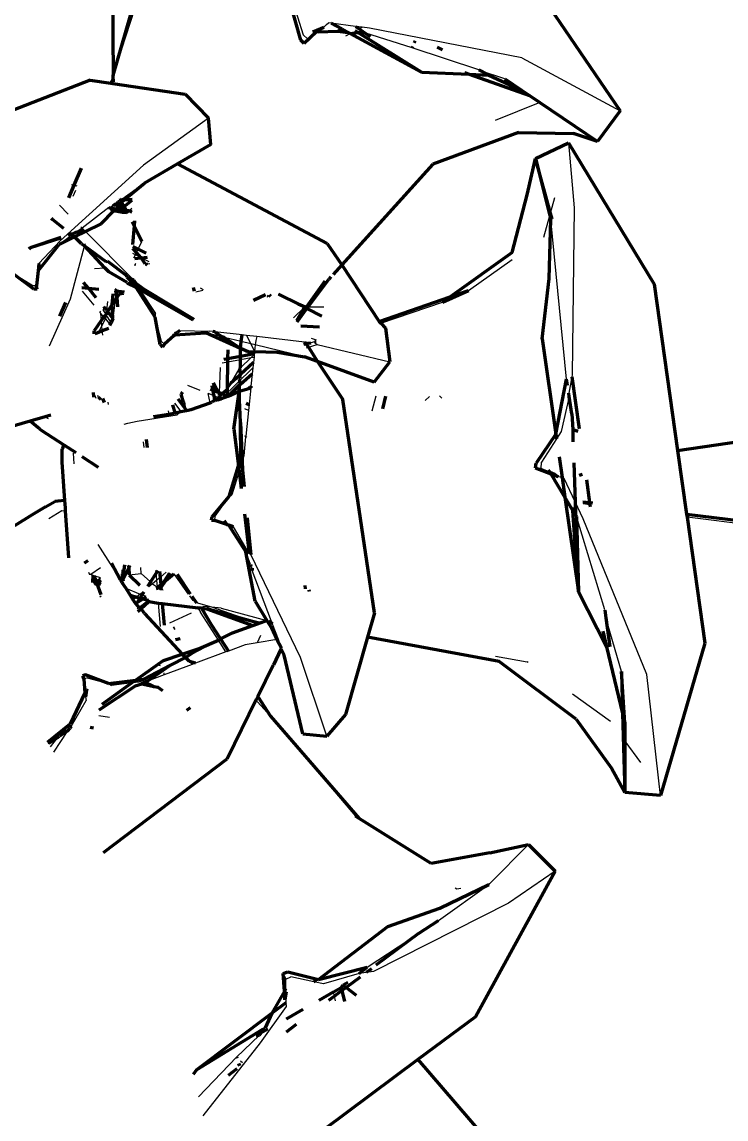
# Model space of a CAD drawing. Header units: millimetres. Extents: x 4307 to 31003, y 2809 to 20009.
# Drawn here: x 11304.86 to 11330.97, y 8921.29 to 8961.95 of the extents above; entities that cross this region are included whole.
import ezdxf

# ---------------------------------------------------------------- set-up
doc = ezdxf.new("R2010")
doc.units = ezdxf.units.MM
doc.layers.add('ProfileEdges', color=7, linetype='Continuous')

msp = doc.modelspace()

# ---------------------------------------------------------------- linework, layer by layer
for p, q in [((11314.87, 8962.816), (11315.29, 8961.473)), ((11308.246, 8959.965), (11309.039, 8962.393)), ((11316.155, 8961.858), (11316.056, 8961.752)), ((11316.155, 8961.858), (11316.223, 8961.915)), ((11316.324, 8961.902), (11316.223, 8961.915)), ((11317.235, 8961.783), (11316.324, 8961.902)), ((11317.471, 8961.752), (11317.235, 8961.783)), ((11315.29, 8961.473), (11315.451, 8961.326)), ((11315.779, 8961.577), (11315.451, 8961.326)), ((11316.869, 8961.432), (11317.031, 8961.518)), ((11317.362, 8961.694), (11317.471, 8961.752)), ((11317.744, 8961.716), (11317.471, 8961.752)), ((11319.328, 8960.983), (11317.582, 8961.541)), ((11323.394, 8960.621), (11317.744, 8961.716)), ((11315.451, 8961.326), (11315.33, 8961.144)), ((11321.805, 8960.177), (11319.328, 8960.983)), ((11323.394, 8960.621), (11327.046, 8958.656)), ((11322.772, 8959.838), (11321.906, 8960.122)), ((11308.23, 8959.664), (11308.247, 8959.723)), ((11324.07, 8958.961), (11322.41, 8958.298)), ((11311.78, 8958.38), (11309.371, 8956.639)), ((11325.132, 8957.47), (11325.341, 8955.065)), ((11309.371, 8956.639), (11306.274, 8953.834)), ((11306.796, 8955.893), (11306.704, 8955.914)), ((11306.763, 8955.489), (11306.859, 8955.708)), ((11306.909, 8955.868), (11306.796, 8955.893)), ((11309.401, 8955.97), (11308.566, 8955.37)), ((11308.482, 8955.342), (11308.403, 8955.289)), ((11308.502, 8955.325), (11308.486, 8955.196)), ((11308.566, 8955.37), (11308.506, 8955.359)), ((11324.458, 8954.865), (11324.615, 8955.437)), ((11306.253, 8955.153), (11306.582, 8954.821)), ((11308.085, 8955.071), (11307.09, 8954.31)), ((11308.219, 8955.121), (11308.136, 8955.062)), ((11308.208, 8954.963), (11308.214, 8955.049)), ((11308.214, 8955.049), (11308.219, 8955.121)), ((11308.219, 8955.121), (11308.221, 8955.164)), ((11308.268, 8955.196), (11308.221, 8955.164)), ((11308.276, 8955.038), (11308.265, 8954.954)), ((11308.299, 8955.218), (11308.268, 8955.196)), ((11308.268, 8955.196), (11308.276, 8955.038)), ((11308.401, 8955.252), (11308.299, 8955.218)), ((11308.457, 8954.958), (11308.453, 8954.925)), ((11308.475, 8955.103), (11308.463, 8955.005)), ((11308.779, 8954.873), (11308.721, 8954.882)), ((11308.822, 8954.947), (11308.779, 8954.873)), ((11308.941, 8955.051), (11308.822, 8954.947)), ((11324.433, 8954.772), (11324.458, 8954.865)), ((11325.341, 8955.065), (11325.269, 8948.865)), ((11324.215, 8953.978), (11324.433, 8954.772)), ((11325.048, 8948.707), (11324.468, 8954.63)), ((11306.724, 8954.048), (11306.237, 8953.698)), ((11306.779, 8954.108), (11306.724, 8954.048)), ((11307.09, 8954.31), (11306.874, 8954.155)), ((11307.042, 8954.359), (11307.09, 8954.31)), ((11307.09, 8954.31), (11307.152, 8954.248)), ((11307.152, 8954.248), (11307.22, 8954.18)), ((11307.22, 8954.18), (11309.003, 8952.386)), ((11305.491, 8952.994), (11306.274, 8953.834)), ((11307.201, 8953.727), (11307.18, 8953.648)), ((11309.171, 8953.528), (11309.312, 8953.809)), ((11307.173, 8953.623), (11306.649, 8951.676)), ((11309.067, 8953.322), (11308.977, 8953.369)), ((11309.009, 8953.206), (11309.067, 8953.322)), ((11309.067, 8953.322), (11309.107, 8953.401)), ((11309.265, 8953.221), (11309.067, 8953.322)), ((11309.107, 8953.401), (11309.171, 8953.528)), ((11307.555, 8952.805), (11307.931, 8952.841)), ((11309.022, 8952.945), (11309.08, 8952.95)), ((11309.091, 8952.975), (11309.06, 8952.997)), ((11309.582, 8953.057), (11309.289, 8953.208)), ((11309.468, 8952.987), (11309.602, 8953)), ((11321.424, 8951.994), (11323.04, 8953.143)), ((11305.265, 8952.163), (11304.528, 8952.628)), ((11305.407, 8952.172), (11305.265, 8952.163)), ((11309.081, 8952.265), (11309.238, 8952.023)), ((11309.238, 8952.023), (11309.813, 8951.139)), ((11311.6, 8952.017), (11311.484, 8952.077)), ((11306.649, 8951.676), (11305.869, 8949.932)), ((11307.095, 8951.968), (11307.528, 8951.446)), ((11308.324, 8951.646), (11308.233, 8950.959)), ((11308.36, 8951.874), (11308.324, 8951.646)), ((11311.567, 8951.992), (11311.31, 8951.936)), ((11313.979, 8951.828), (11313.955, 8951.74)), ((11307.748, 8951.181), (11307.782, 8951.228)), ((11307.888, 8951.239), (11307.901, 8951.392)), ((11307.888, 8951.239), (11307.98, 8951.098)), ((11308.04, 8951.585), (11308, 8951.262)), ((11314.935, 8950.988), (11315.345, 8951.375)), ((11315.417, 8951.394), (11315.478, 8951.394)), ((11315.478, 8951.394), (11316.062, 8951.395)), ((11318.164, 8950.789), (11320.46, 8951.559)), ((11307.748, 8951.181), (11307.79, 8951.13)), ((11307.79, 8951.13), (11307.89, 8951.01)), ((11307.81, 8950.892), (11307.79, 8951.13)), ((11307.827, 8950.686), (11307.81, 8950.892)), ((11307.827, 8950.686), (11307.962, 8950.951)), ((11307.89, 8951.01), (11307.962, 8950.951)), ((11307.98, 8951.098), (11307.962, 8950.951)), ((11307.962, 8950.951), (11308.131, 8950.72)), ((11308.168, 8950.808), (11307.98, 8951.098)), ((11309.803, 8951.008), (11309.813, 8951.139)), ((11310.043, 8950.11), (11309.803, 8951.008)), ((11307.667, 8950.372), (11307.704, 8950.443)), ((11307.704, 8950.443), (11307.827, 8950.686)), ((11307.843, 8950.497), (11307.827, 8950.686)), ((11307.856, 8950.337), (11307.843, 8950.497)), ((11310.722, 8950.516), (11311.801, 8950.492)), ((11312.285, 8950.278), (11311.683, 8950.423)), ((11311.938, 8950.477), (11311.801, 8950.492)), ((11313.024, 8950.352), (11312.012, 8950.468)), ((11310.15, 8950.005), (11310.043, 8950.11)), ((11312.994, 8950.107), (11312.359, 8950.26)), ((11313.344, 8950.023), (11312.994, 8950.107)), ((11313.192, 8950.333), (11313.024, 8950.352)), ((11313.192, 8950.333), (11313.344, 8950.023)), ((11313.571, 8950.29), (11313.192, 8950.333)), ((11313.344, 8950.023), (11313.488, 8949.73)), ((11313.514, 8949.982), (11313.344, 8950.023)), ((11313.514, 8949.982), (11313.488, 8949.73)), ((11313.53, 8950.137), (11313.514, 8949.982)), ((11315.342, 8949.542), (11313.514, 8949.982)), ((11313.571, 8950.29), (11313.53, 8950.137)), ((11315.342, 8950.087), (11313.571, 8950.29)), ((11315.568, 8950.061), (11315.342, 8950.087)), ((11315.487, 8949.891), (11315.813, 8950)), ((11315.711, 8950.089), (11315.568, 8950.061)), ((11315.778, 8950.151), (11315.596, 8950.222)), ((11315.753, 8950.04), (11315.711, 8950.089)), ((11315.753, 8950.04), (11315.813, 8950)), ((11315.813, 8950), (11318.499, 8949.356)), ((11313.366, 8949.51), (11313.476, 8949.614)), ((11313.476, 8949.614), (11313.467, 8949.528)), ((11313.481, 8949.664), (11313.476, 8949.614)), ((11313.488, 8949.73), (11313.481, 8949.664)), ((11315.408, 8949.876), (11315.487, 8949.891)), ((11312.288, 8949.317), (11312.498, 8949.355)), ((11312.498, 8949.355), (11312.964, 8949.438)), ((11312.964, 8949.438), (11313.366, 8949.51)), ((11312.965, 8949.132), (11313.366, 8949.51)), ((11313.366, 8949.51), (11313.467, 8949.528)), ((11313.446, 8949.328), (11313.425, 8949.13)), ((11313.467, 8949.528), (11313.446, 8949.328)), ((11312.209, 8949.142), (11312.176, 8948.217)), ((11313.425, 8949.13), (11312.245, 8947.984)), ((11312.888, 8949.06), (11312.601, 8948.545)), ((11312.888, 8949.06), (11312.939, 8949.108)), ((11313.402, 8948.903), (11313.355, 8948.455)), ((11313.425, 8949.13), (11313.402, 8948.903)), ((11325.249, 8948.793), (11325.134, 8948.185)), ((11325.269, 8948.865), (11325.249, 8948.793)), ((11311.474, 8948.284), (11311.016, 8948.471)), ((11312.967, 8948.28), (11312.966, 8948.527)), ((11313.349, 8948.394), (11313.284, 8947.775)), ((11313.352, 8948.426), (11313.349, 8948.394)), ((11313.355, 8948.455), (11313.352, 8948.426)), ((11307.514, 8948.22), (11307.6, 8948.003)), ((11307.719, 8947.964), (11307.681, 8948.11)), ((11311.84, 8947.835), (11311.773, 8948.173)), ((11311.985, 8948.088), (11311.773, 8948.173)), ((11312.117, 8948.035), (11311.985, 8948.088)), ((11312.117, 8948.035), (11312.012, 8947.947)), ((11312.189, 8948.095), (11312.117, 8948.035)), ((11312.168, 8948.015), (11312.117, 8948.035)), ((11312.245, 8947.984), (11312.168, 8948.015)), ((11312.97, 8947.098), (11312.967, 8948.28)), ((11317.983, 8948.078), (11317.831, 8947.527)), ((11319.813, 8947.924), (11319.973, 8948.063)), ((11325.153, 8948.068), (11324.853, 8946.775)), ((11308.069, 8947.766), (11308.062, 8947.857)), ((11310.286, 8947.534), (11310.303, 8947.409)), ((11310.514, 8947.826), (11310.756, 8947.506)), ((11310.914, 8947.624), (11310.894, 8947.536)), ((11310.936, 8947.545), (11310.914, 8947.624)), ((11313.261, 8947.554), (11313.133, 8947.606)), ((11313.261, 8947.554), (11313.162, 8946.599)), ((11313.284, 8947.775), (11313.261, 8947.554)), ((11305.728, 8947.317), (11305.831, 8947.249)), ((11308.795, 8947.085), (11309.131, 8947.157)), ((11309.131, 8947.157), (11310.624, 8947.387)), ((11310.624, 8947.387), (11310.756, 8947.506)), ((11308.655, 8947.048), (11308.795, 8947.085)), ((11324.853, 8946.775), (11324.68, 8946.503)), ((11309.356, 8946.386), (11309.379, 8946.177)), ((11313.146, 8946.574), (11313.086, 8945.867)), ((11324.68, 8946.503), (11324.127, 8945.633)), ((11306.757, 8945.973), (11306.784, 8945.577)), ((11313.031, 8945.686), (11312.915, 8945.306)), ((11313.086, 8945.867), (11313.031, 8945.686)), ((11324.111, 8945.403), (11324.127, 8945.633)), ((11312.915, 8945.306), (11312.647, 8944.424)), ((11324.111, 8945.403), (11323.905, 8945.408)), ((11324.435, 8945.263), (11324.111, 8945.403)), ((11325.52, 8945.166), (11325.622, 8945.206)), ((11324.887, 8945.067), (11324.742, 8945.089)), ((11324.965, 8945.033), (11324.887, 8945.067)), ((11325.374, 8944.159), (11324.965, 8945.033)), ((11312.032, 8943.631), (11312.54, 8944.357)), ((11312.54, 8944.357), (11312.647, 8944.424)), ((11325.666, 8943.532), (11325.374, 8944.159)), ((11325.921, 8944.052), (11325.669, 8944.084)), ((11325.971, 8944.046), (11325.921, 8944.052)), ((11305.861, 8943.547), (11306.339, 8943.844)), ((11306.339, 8943.844), (11306.483, 8943.828)), ((11312.017, 8943.474), (11312.032, 8943.631)), ((11326.472, 8940.158), (11325.424, 8943.616)), ((11328.032, 8937.762), (11325.666, 8943.532)), ((11332.109, 8943.276), (11329.522, 8943.601)), ((11313.293, 8942.249), (11312.708, 8943.243)), ((11307.671, 8942.58), (11307.765, 8942.443)), ((11307.765, 8942.443), (11308.505, 8941.284)), ((11313.343, 8941.842), (11313.17, 8942.312)), ((11313.345, 8942.216), (11313.293, 8942.249)), ((11315.188, 8938.393), (11313.345, 8942.216)), ((11307.332, 8941.559), (11307.372, 8941.47)), ((11307.419, 8941.474), (11307.372, 8941.47)), ((11307.778, 8941.717), (11307.419, 8941.474)), ((11307.502, 8941.436), (11307.419, 8941.474)), ((11307.544, 8941.423), (11307.502, 8941.436)), ((11308.505, 8941.284), (11308.589, 8941.502)), ((11308.589, 8941.502), (11308.576, 8941.65)), ((11308.711, 8941.822), (11308.644, 8941.647)), ((11308.839, 8941.461), (11309.281, 8941.512)), ((11309.281, 8941.512), (11309.268, 8941.728)), ((11309.281, 8941.512), (11309.63, 8941.201)), ((11309.842, 8941.526), (11309.832, 8941.624)), ((11309.869, 8941.266), (11309.842, 8941.526)), ((11310.211, 8941.554), (11309.984, 8941.363)), ((11310.302, 8941.537), (11310.007, 8941.094)), ((11310.5, 8941.501), (11311.032, 8940.747)), ((11313.394, 8941.703), (11313.351, 8941.772)), ((11314.118, 8939.731), (11313.401, 8941.623)), ((11307.771, 8941.35), (11307.544, 8941.423)), ((11307.545, 8941.195), (11307.609, 8941.239)), ((11307.609, 8941.239), (11307.771, 8941.35)), ((11309.709, 8941.131), (11309.57, 8941.014)), ((11309.63, 8941.201), (11309.709, 8941.131)), ((11309.869, 8941.266), (11309.709, 8941.131)), ((11309.709, 8941.131), (11309.895, 8941.001)), ((11309.984, 8941.363), (11309.869, 8941.266)), ((11309.895, 8941.001), (11309.869, 8941.266)), ((11307.795, 8940.663), (11307.749, 8940.629)), ((11308.712, 8940.959), (11309.251, 8940.745)), ((11308.989, 8940.525), (11309.112, 8940.628)), ((11309.251, 8940.745), (11309.112, 8940.628)), ((11309.363, 8940.84), (11309.251, 8940.745)), ((11309.315, 8940.72), (11309.251, 8940.745)), ((11309.463, 8940.661), (11309.315, 8940.72)), ((11309.98, 8940.918), (11309.899, 8940.961)), ((11310.023, 8940.908), (11309.98, 8940.918)), ((11310.1, 8940.89), (11310.023, 8940.908)), ((11311.075, 8940.683), (11311.196, 8940.506)), ((11309.207, 8940.254), (11309.13, 8940.196)), ((11309.522, 8940.488), (11309.207, 8940.254)), ((11309.283, 8940.209), (11309.522, 8940.488)), ((11309.549, 8940.508), (11309.522, 8940.488)), ((11309.998, 8939.541), (11309.929, 8940.408)), ((11311.301, 8940.469), (11311.196, 8940.506)), ((11311.898, 8940.26), (11311.33, 8940.426)), ((11311.381, 8940.235), (11311.487, 8940.079)), ((11311.898, 8940.26), (11311.556, 8940.29)), ((11312.251, 8940.229), (11311.898, 8940.26)), ((11313.405, 8939.732), (11311.898, 8940.26)), ((11312.251, 8940.229), (11313.948, 8939.766)), ((11311.131, 8940.039), (11310.335, 8939.662)), ((11312.148, 8939.041), (11311.487, 8940.079)), ((11327.091, 8937.875), (11326.514, 8939.863)), ((11313.628, 8939.653), (11313.405, 8939.732)), ((11314.03, 8939.751), (11314.118, 8939.731)), ((11314.157, 8939.625), (11314.118, 8939.731)), ((11314.377, 8939.068), (11314.157, 8939.625)), ((11310.924, 8938.398), (11312.148, 8939.041)), ((11312.428, 8938.601), (11312.148, 8939.041)), ((11313.713, 8939.21), (11313.579, 8938.938)), ((11314.314, 8939.058), (11313.579, 8938.938)), ((11314.377, 8939.068), (11314.314, 8939.058)), ((11314.49, 8938.738), (11314.377, 8939.068)), ((11312.428, 8938.601), (11311.295, 8938.18)), ((11312.517, 8938.634), (11312.428, 8938.601)), ((11313.145, 8938.867), (11312.517, 8938.634)), ((11313.579, 8938.938), (11313.145, 8938.867)), ((11311.078, 8938.244), (11311.171, 8938.134)), ((11316.168, 8935.482), (11315.188, 8938.393)), ((11322.426, 8938.443), (11323.597, 8938.232)), ((11323.63, 8938.209), (11323.597, 8938.232)), ((11309.906, 8938.138), (11309.947, 8938.116)), ((11310.006, 8938.084), (11309.947, 8938.116)), ((11310.141, 8937.751), (11310.135, 8937.822)), ((11311.171, 8938.134), (11310.141, 8937.751)), ((11311.295, 8938.18), (11311.171, 8938.134)), ((11307.287, 8937.643), (11307.153, 8937.592)), ((11307.287, 8937.643), (11308.073, 8937.435)), ((11308.073, 8937.435), (11308.178, 8937.357)), ((11308.943, 8937.451), (11308.178, 8937.357)), ((11309.341, 8937.499), (11308.943, 8937.451)), ((11309.396, 8937.487), (11309.341, 8937.499)), ((11310.141, 8937.751), (11309.522, 8937.522)), ((11328.54, 8933.281), (11328.032, 8937.762)), ((11326.69, 8936.022), (11325.274, 8937.034)), ((11306.684, 8935.837), (11307.239, 8936.797)), ((11307.219, 8936.934), (11307.239, 8936.797)), ((11313.6, 8936.759), (11313.552, 8936.835)), ((11313.6, 8936.759), (11314.084, 8936.22)), ((11307.718, 8936.249), (11308.107, 8936.182)), ((11314.084, 8936.22), (11317.231, 8932.519)), ((11306.377, 8935.617), (11306.647, 8935.934)), ((11305.921, 8935.081), (11306.195, 8935.437)), ((11306.044, 8934.886), (11306.559, 8935.678)), ((11306.325, 8935.58), (11306.377, 8935.617)), ((11327.217, 8935.301), (11327.795, 8934.506)), ((11323.643, 8931.468), (11322.225, 8930.03)), ((11324.637, 8930.481), (11322.904, 8929.29)), ((11320.305, 8928.645), (11322.175, 8929.98)), ((11320.921, 8929.866), (11320.988, 8929.824)), ((11320.988, 8929.824), (11321.134, 8929.848)), ((11322.193, 8930.025), (11322.175, 8929.98)), ((11322.193, 8930.025), (11322.225, 8930.03)), ((11322.904, 8929.29), (11317.893, 8926.764)), ((11317.662, 8926.916), (11319.567, 8928.165)), ((11314.554, 8926.687), (11314.641, 8926.479)), ((11314.641, 8926.479), (11314.835, 8926.56)), ((11314.651, 8926.135), (11314.641, 8926.479)), ((11315.688, 8926.381), (11314.835, 8926.56)), ((11317.366, 8926.685), (11316.045, 8926.307)), ((11317.631, 8926.725), (11317.366, 8926.685)), ((11317.893, 8926.764), (11317.631, 8926.725)), ((11314.654, 8926.011), (11314.651, 8926.135)), ((11314.665, 8925.615), (11314.654, 8926.011)), ((11316.045, 8926.307), (11315.688, 8926.381)), ((11316.45, 8925.845), (11316.409, 8926.004)), ((11314.669, 8925.459), (11314.665, 8925.615)), ((11316.494, 8925.668), (11316.45, 8925.845)), ((11313.708, 8924.114), (11314.669, 8925.459)), ((11312.816, 8923.589), (11313.664, 8924.39)), ((11311.583, 8921.416), (11313.708, 8924.114)), ((11311.414, 8922.114), (11312.816, 8923.589)), ((11313.036, 8923.378), (11312.968, 8923.436))]:
    msp.add_line(p, q)
at = {"layer": 'ProfileEdges', "lineweight": 211}
for p, q in [((11308.214, 8964.76), (11308.246, 8959.965)), ((11323.81, 8963.408), (11327.046, 8958.656)), ((11308.246, 8959.965), (11309.046, 8962.741)), ((11315.2, 8961.276), (11314.837, 8962.577)), ((11316.324, 8961.902), (11316.718, 8961.688)), ((11317.235, 8961.783), (11317.362, 8961.694)), ((11315.779, 8961.577), (11315.33, 8961.144)), ((11315.65, 8961.578), (11315.949, 8961.706)), ((11315.65, 8961.578), (11315.779, 8961.577)), ((11315.845, 8961.576), (11315.779, 8961.577)), ((11315.949, 8961.706), (11315.845, 8961.576)), ((11315.845, 8961.576), (11316.573, 8961.609)), ((11315.949, 8961.706), (11316.056, 8961.752)), ((11316.573, 8961.609), (11316.718, 8961.688)), ((11316.573, 8961.609), (11316.952, 8961.561)), ((11316.718, 8961.688), (11316.952, 8961.561)), ((11316.952, 8961.561), (11317.031, 8961.518)), ((11317.031, 8961.518), (11317.317, 8961.556)), ((11317.031, 8961.518), (11319.673, 8960.084)), ((11317.317, 8961.556), (11317.213, 8961.621)), ((11319.673, 8960.084), (11317.317, 8961.556)), ((11317.317, 8961.556), (11317.546, 8961.553)), ((11317.362, 8961.694), (11317.546, 8961.553)), ((11317.582, 8961.541), (11317.546, 8961.553)), ((11317.582, 8961.541), (11317.776, 8961.405)), ((11315.33, 8961.144), (11315.2, 8961.276)), ((11319.328, 8960.983), (11319.35, 8961.037)), ((11319.41, 8961.179), (11319.437, 8961.245)), ((11320.254, 8961.017), (11320.454, 8960.909)), ((11321.805, 8960.177), (11321.906, 8960.122)), ((11307.387, 8959.788), (11300.551, 8957.136)), ((11307.387, 8959.788), (11308.162, 8959.674)), ((11308.162, 8959.674), (11308.246, 8959.827)), ((11308.246, 8959.827), (11308.246, 8959.965)), ((11308.246, 8959.827), (11308.247, 8959.723)), ((11319.673, 8960.084), (11321.442, 8960.007)), ((11321.268, 8960.069), (11321.442, 8960.007)), ((11321.442, 8960.007), (11322.176, 8959.976)), ((11321.442, 8960.007), (11323.683, 8959.222)), ((11321.906, 8960.122), (11322.176, 8959.976)), ((11322.176, 8959.976), (11323.386, 8959.423)), ((11322.772, 8959.838), (11323.386, 8959.423)), ((11308.162, 8959.674), (11308.23, 8959.664)), ((11308.23, 8959.664), (11310.92, 8959.269)), ((11323.386, 8959.423), (11323.683, 8959.222)), ((11310.92, 8959.269), (11311.78, 8958.38)), ((11323.683, 8959.222), (11324.07, 8958.961)), ((11324.07, 8958.961), (11326.201, 8957.52)), ((11327.046, 8958.656), (11326.201, 8957.52)), ((11311.861, 8957.4), (11311.78, 8958.38)), ((11323.268, 8957.847), (11320.101, 8956.677)), ((11323.268, 8957.847), (11325.315, 8957.812)), ((11326.201, 8957.52), (11325.315, 8957.812)), ((11311.861, 8957.4), (11310.631, 8956.685)), ((11323.901, 8956.887), (11325.132, 8957.47)), ((11325.132, 8957.47), (11328.303, 8952.225)), ((11323.594, 8955.541), (11323.901, 8956.887)), ((11323.901, 8956.887), (11324.433, 8954.772)), ((11324.458, 8954.865), (11323.901, 8956.887)), ((11306.796, 8955.893), (11307.069, 8956.528)), ((11310.631, 8956.685), (11309.401, 8955.97)), ((11316.179, 8953.734), (11310.631, 8956.685)), ((11320.101, 8956.677), (11316.723, 8952.948)), ((11306.597, 8955.428), (11306.796, 8955.893)), ((11308.653, 8955.356), (11309.401, 8955.97)), ((11308.403, 8955.289), (11308.401, 8955.252)), ((11308.482, 8955.342), (11308.506, 8955.359)), ((11308.486, 8955.196), (11308.556, 8955.271)), ((11308.506, 8955.359), (11308.502, 8955.325)), ((11308.502, 8955.325), (11308.556, 8955.271)), ((11308.506, 8955.359), (11308.532, 8955.346)), ((11308.563, 8955.398), (11308.532, 8955.346)), ((11308.532, 8955.346), (11308.566, 8955.37)), ((11308.532, 8955.346), (11308.556, 8955.271)), ((11308.556, 8955.271), (11308.577, 8955.293)), ((11308.556, 8955.271), (11308.582, 8955.224)), ((11308.566, 8955.37), (11308.653, 8955.356)), ((11308.577, 8955.293), (11308.653, 8955.356)), ((11308.648, 8955.107), (11308.946, 8955.339)), ((11308.653, 8955.356), (11308.946, 8955.379)), ((11323.039, 8953.399), (11323.594, 8955.541)), ((11307.803, 8954.466), (11308.265, 8954.954)), ((11308.085, 8955.071), (11308.136, 8955.062)), ((11308.136, 8955.062), (11308.214, 8955.049)), ((11308.136, 8955.062), (11308.208, 8954.963)), ((11308.208, 8954.963), (11308.265, 8954.954)), ((11308.214, 8955.049), (11308.276, 8955.038)), ((11308.265, 8954.954), (11308.329, 8955.028)), ((11308.265, 8954.954), (11308.378, 8954.937)), ((11308.294, 8955.175), (11308.268, 8955.196)), ((11308.276, 8955.038), (11308.329, 8955.028)), ((11308.393, 8955.14), (11308.294, 8955.175)), ((11308.329, 8955.028), (11308.384, 8955.019)), ((11308.384, 8955.019), (11308.378, 8954.937)), ((11308.378, 8954.937), (11308.42, 8954.93)), ((11308.384, 8955.019), (11308.475, 8955.103)), ((11308.389, 8955.092), (11308.384, 8955.019)), ((11308.384, 8955.019), (11308.463, 8955.005)), ((11308.393, 8955.14), (11308.389, 8955.092)), ((11308.421, 8955.127), (11308.389, 8955.092)), ((11308.401, 8955.252), (11308.393, 8955.14)), ((11308.42, 8954.93), (11308.457, 8954.958)), ((11308.42, 8954.93), (11308.453, 8954.925)), ((11308.475, 8955.103), (11308.421, 8955.127)), ((11308.453, 8954.925), (11308.586, 8954.904)), ((11308.463, 8955.005), (11308.457, 8954.958)), ((11308.463, 8955.005), (11308.507, 8954.998)), ((11308.486, 8955.196), (11308.475, 8955.103)), ((11308.601, 8955.043), (11308.475, 8955.103)), ((11308.507, 8954.998), (11308.601, 8955.043)), ((11308.507, 8954.998), (11308.595, 8954.982)), ((11308.582, 8955.224), (11308.648, 8955.107)), ((11308.601, 8955.043), (11308.582, 8955.224)), ((11308.586, 8954.904), (11308.595, 8954.982)), ((11308.586, 8954.904), (11308.721, 8954.882)), ((11308.595, 8954.982), (11308.601, 8955.043)), ((11308.595, 8954.982), (11308.709, 8954.998)), ((11308.601, 8955.043), (11308.648, 8955.107)), ((11308.709, 8954.998), (11308.601, 8955.043)), ((11308.648, 8955.107), (11308.709, 8954.998)), ((11308.709, 8954.998), (11308.731, 8954.959)), ((11308.721, 8954.882), (11308.758, 8954.911)), ((11308.731, 8954.959), (11308.758, 8954.911)), ((11308.822, 8954.947), (11308.731, 8954.959)), ((11308.758, 8954.911), (11308.822, 8954.947)), ((11308.758, 8954.911), (11308.779, 8954.873)), ((11308.939, 8954.883), (11308.822, 8954.947)), ((11308.939, 8954.923), (11308.822, 8954.947)), ((11324.516, 8954.654), (11324.458, 8954.865)), ((11306.001, 8954.621), (11305.963, 8954.664)), ((11306.417, 8954.291), (11306.001, 8954.621)), ((11307.803, 8954.466), (11307.22, 8954.18)), ((11308.946, 8954.54), (11309.022, 8954.389)), ((11309.036, 8954.575), (11309.022, 8954.389)), ((11324.414, 8952.439), (11324.468, 8954.63)), ((11324.433, 8954.772), (11324.468, 8954.63)), ((11306.66, 8954.098), (11306.567, 8954.034)), ((11306.66, 8954.098), (11306.779, 8954.108)), ((11306.724, 8954.048), (11306.66, 8954.098)), ((11306.811, 8953.979), (11306.724, 8954.048)), ((11306.779, 8954.108), (11306.874, 8954.155)), ((11307.22, 8954.18), (11306.811, 8953.979)), ((11306.874, 8954.155), (11307.152, 8954.248)), ((11309.022, 8954.389), (11308.968, 8953.698)), ((11309.022, 8954.389), (11309.312, 8953.809)), ((11305.183, 8953.591), (11306.316, 8953.969)), ((11305.183, 8953.591), (11306.308, 8953.944)), ((11305.463, 8952.725), (11306.237, 8953.698)), ((11306.811, 8953.979), (11306.237, 8953.698)), ((11307.073, 8953.726), (11306.811, 8953.979)), ((11307.073, 8953.726), (11307.18, 8953.648)), ((11307.931, 8952.841), (11307.18, 8953.648)), ((11307.18, 8953.648), (11307.973, 8953.071)), ((11316.179, 8953.734), (11316.723, 8952.948)), ((11305.136, 8953.535), (11305.183, 8953.591)), ((11308.97, 8953.629), (11309.171, 8953.528)), ((11309.107, 8953.401), (11308.972, 8953.556)), ((11309.265, 8953.221), (11309.107, 8953.401)), ((11309.171, 8953.528), (11309.466, 8953.379)), ((11309.289, 8953.208), (11309.519, 8953.232)), ((11323.039, 8953.399), (11320.74, 8951.758)), ((11305.491, 8952.994), (11305.463, 8952.725)), ((11308.082, 8952.686), (11307.931, 8952.841)), ((11307.973, 8953.071), (11308.031, 8953.077)), ((11308.031, 8953.077), (11308.739, 8952.552)), ((11309.054, 8953.184), (11309.289, 8953.208)), ((11309.289, 8953.208), (11309.265, 8953.221)), ((11309.428, 8952.984), (11309.289, 8953.208)), ((11309.428, 8952.984), (11309.468, 8952.987)), ((11309.512, 8952.937), (11309.468, 8952.987)), ((11316.723, 8952.948), (11316.399, 8952.59)), ((11316.723, 8952.948), (11318.105, 8950.849)), ((11305.302, 8952.04), (11304.528, 8952.628)), ((11305.463, 8952.725), (11305.407, 8952.172)), ((11308.77, 8952.292), (11308.082, 8952.686)), ((11308.77, 8952.492), (11308.739, 8952.552)), ((11309.013, 8952.233), (11308.77, 8952.492)), ((11308.77, 8952.492), (11309.003, 8952.386)), ((11315.478, 8951.394), (11316.24, 8952.415)), ((11316.314, 8952.496), (11316.24, 8952.415)), ((11324.149, 8950.206), (11324.414, 8952.439)), ((11305.423, 8952.04), (11305.302, 8952.04)), ((11305.423, 8952.04), (11305.407, 8952.172)), ((11307.086, 8952.103), (11307.325, 8952.08)), ((11307.325, 8952.08), (11307.148, 8952.298)), ((11307.325, 8952.08), (11307.712, 8952.042)), ((11307.614, 8951.723), (11307.325, 8952.08)), ((11308.327, 8951.982), (11308.378, 8952.052)), ((11308.77, 8952.292), (11308.786, 8952.259)), ((11309.096, 8952.105), (11308.786, 8952.259)), ((11309.003, 8952.386), (11309.081, 8952.265)), ((11309.096, 8952.105), (11309.013, 8952.233)), ((11309.081, 8952.265), (11309.375, 8952.052)), ((11309.803, 8951.008), (11309.096, 8952.105)), ((11309.238, 8952.023), (11309.096, 8952.105)), ((11311.2, 8950.899), (11309.238, 8952.023)), ((11309.375, 8952.052), (11311.24, 8950.932)), ((11311.255, 8951.967), (11311.229, 8952.102)), ((11316.094, 8952.341), (11315.417, 8951.394)), ((11328.303, 8952.225), (11329.174, 8946.064)), ((11308.206, 8951.473), (11308.25, 8951.876)), ((11308.324, 8951.646), (11308.206, 8951.473)), ((11308.396, 8951.752), (11308.324, 8951.646)), ((11308.327, 8951.982), (11308.36, 8951.874)), ((11308.327, 8951.982), (11308.654, 8951.95)), ((11308.396, 8951.752), (11308.36, 8951.874)), ((11308.465, 8951.854), (11308.396, 8951.752)), ((11308.417, 8951.392), (11308.396, 8951.752)), ((11308.626, 8951.882), (11308.465, 8951.854)), ((11313.899, 8951.836), (11313.449, 8951.625)), ((11314.088, 8951.77), (11314.044, 8951.822)), ((11314.377, 8951.861), (11314.427, 8951.832)), ((11314.427, 8951.832), (11314.42, 8951.878)), ((11315.106, 8951.501), (11314.427, 8951.832)), ((11318.105, 8950.849), (11320.74, 8951.758)), ((11320.46, 8951.559), (11321.424, 8951.994)), ((11320.74, 8951.758), (11320.46, 8951.559)), ((11320.74, 8951.758), (11321.424, 8951.994)), ((11306.267, 8951.045), (11306.486, 8951.548)), ((11308, 8951.262), (11307.901, 8951.392)), ((11308.033, 8951.219), (11307.986, 8951.15)), ((11308, 8951.262), (11308.033, 8951.219)), ((11308.206, 8951.473), (11308.033, 8951.219)), ((11308.033, 8951.219), (11308.233, 8950.959)), ((11308.233, 8950.959), (11308.206, 8951.473)), ((11315.345, 8951.375), (11315.04, 8950.866)), ((11315.064, 8950.838), (11315.431, 8951.33)), ((11315.106, 8951.501), (11315.365, 8951.394)), ((11315.345, 8951.375), (11315.365, 8951.394)), ((11315.365, 8951.394), (11315.417, 8951.394)), ((11315.365, 8951.394), (11315.388, 8951.353)), ((11315.388, 8951.353), (11315.431, 8951.33)), ((11315.431, 8951.33), (11315.478, 8951.394)), ((11315.431, 8951.33), (11315.981, 8951.039)), ((11307.81, 8950.892), (11307.542, 8950.498)), ((11307.89, 8951.01), (11307.81, 8950.892)), ((11307.98, 8951.098), (11307.89, 8951.01)), ((11307.986, 8951.15), (11307.98, 8951.098)), ((11308.131, 8950.72), (11308.168, 8950.808)), ((11308.233, 8950.959), (11308.168, 8950.808)), ((11309.988, 8949.992), (11309.803, 8951.008)), ((11318.105, 8950.849), (11318.164, 8950.789)), ((11318.164, 8950.789), (11318.345, 8950.604)), ((11307.542, 8950.394), (11307.542, 8950.498)), ((11307.704, 8950.443), (11307.568, 8950.39)), ((11307.843, 8950.497), (11307.704, 8950.443)), ((11308.075, 8950.588), (11307.843, 8950.497)), ((11308.119, 8950.693), (11308.131, 8950.72)), ((11310.533, 8950.347), (11311.683, 8950.423)), ((11310.536, 8950.404), (11310.533, 8950.347)), ((11310.536, 8950.404), (11310.622, 8950.437)), ((11310.722, 8950.516), (11310.622, 8950.437)), ((11312.963, 8949.85), (11311.683, 8950.423)), ((11312.012, 8950.468), (11311.938, 8950.477)), ((11312.012, 8950.468), (11312.285, 8950.278)), ((11315.2, 8950.681), (11315.891, 8950.646)), ((11318.345, 8950.604), (11318.499, 8949.356)), ((11309.988, 8949.992), (11310.074, 8949.899)), ((11310.15, 8950.005), (11310.074, 8949.899)), ((11310.505, 8950.322), (11310.15, 8950.005)), ((11310.428, 8950.34), (11310.505, 8950.322)), ((11310.505, 8950.322), (11310.533, 8950.347)), ((11312.359, 8950.26), (11312.285, 8950.278)), ((11312.963, 8949.85), (11312.359, 8950.26)), ((11312.963, 8949.85), (11312.994, 8950.107)), ((11312.994, 8950.107), (11313.024, 8950.352)), ((11315.312, 8950.013), (11315.383, 8950.026)), ((11315.342, 8950.087), (11315.383, 8950.026)), ((11315.383, 8950.026), (11315.568, 8950.061)), ((11315.383, 8950.026), (11315.487, 8949.891)), ((11315.711, 8950.089), (11315.766, 8950.099)), ((11324.149, 8950.206), (11324.652, 8946.666)), ((11312.5, 8949.478), (11312.505, 8949.8)), ((11312.5, 8949.478), (11312.963, 8949.566)), ((11313.248, 8949.726), (11312.963, 8949.85)), ((11312.963, 8949.566), (11312.963, 8949.85)), ((11312.963, 8949.566), (11313.481, 8949.664)), ((11312.964, 8949.438), (11312.963, 8949.566)), ((11313.248, 8949.726), (11313.488, 8949.73)), ((11313.488, 8949.73), (11314.326, 8949.707)), ((11314.326, 8949.707), (11315.342, 8949.542)), ((11315.487, 8949.891), (11315.824, 8949.366)), ((11312.346, 8949.446), (11312.43, 8949.465)), ((11312.43, 8949.465), (11312.5, 8949.478)), ((11312.483, 8948.397), (11312.498, 8949.355)), ((11312.498, 8949.355), (11312.5, 8949.478)), ((11312.965, 8949.132), (11312.964, 8949.438)), ((11313.446, 8949.328), (11312.965, 8948.882)), ((11315.824, 8949.366), (11315.342, 8949.542)), ((11317.927, 8948.598), (11315.824, 8949.366)), ((11315.824, 8949.366), (11316.766, 8947.954)), ((11317.927, 8948.598), (11318.499, 8949.356)), ((11312.931, 8948.85), (11312.601, 8948.545)), ((11312.965, 8948.882), (11312.931, 8948.85)), ((11312.966, 8948.745), (11312.931, 8948.85)), ((11312.939, 8949.108), (11312.965, 8949.132)), ((11312.965, 8948.882), (11312.939, 8949.108)), ((11312.966, 8948.527), (11313.402, 8948.903)), ((11325.249, 8948.793), (11325.521, 8946.875)), ((11311.851, 8948.346), (11311.943, 8948.309)), ((11311.943, 8948.309), (11311.911, 8948.48)), ((11311.951, 8948.568), (11312.116, 8948.241)), ((11312.482, 8948.341), (11312.483, 8948.397)), ((11312.483, 8948.397), (11312.601, 8948.545)), ((11312.512, 8948.083), (11312.919, 8948.487)), ((11312.915, 8948.365), (11312.919, 8948.487)), ((11312.92, 8948.262), (11312.915, 8948.365)), ((11312.919, 8948.487), (11312.966, 8948.527)), ((11312.926, 8948.713), (11312.966, 8948.745)), ((11312.966, 8948.527), (11312.926, 8948.713)), ((11312.967, 8948.28), (11313.279, 8948.365)), ((11313.279, 8948.365), (11313.32, 8948.413)), ((11313.279, 8948.365), (11313.349, 8948.394)), ((11313.32, 8948.413), (11313.352, 8948.426)), ((11313.355, 8948.455), (11313.349, 8948.394)), ((11324.652, 8946.666), (11325.048, 8948.707)), ((11325.086, 8948.479), (11325.048, 8948.707)), ((11307.531, 8948.037), (11307.514, 8948.22)), ((11307.719, 8947.964), (11307.787, 8948.039)), ((11307.85, 8947.997), (11307.909, 8947.847)), ((11310.638, 8947.985), (11310.874, 8947.675)), ((11310.766, 8948.15), (11310.824, 8948.224)), ((11310.848, 8947.857), (11310.766, 8948.15)), ((11311.985, 8948.088), (11311.943, 8948.309)), ((11311.943, 8948.309), (11312.116, 8948.241)), ((11312.012, 8947.947), (11311.985, 8948.088)), ((11312.02, 8947.901), (11312.012, 8947.947)), ((11312.112, 8947.935), (11312.166, 8947.955)), ((11312.116, 8948.241), (11312.176, 8948.217)), ((11312.168, 8948.015), (11312.166, 8947.955)), ((11312.166, 8947.955), (11312.245, 8947.984)), ((11312.209, 8948.056), (11312.168, 8948.015)), ((11312.176, 8948.217), (11312.172, 8948.128)), ((11312.172, 8948.128), (11312.189, 8948.095)), ((11312.176, 8948.217), (11312.283, 8948.174)), ((11312.189, 8948.095), (11312.283, 8948.174)), ((11312.189, 8948.095), (11312.209, 8948.056)), ((11312.209, 8948.056), (11312.245, 8947.984)), ((11312.478, 8948.07), (11312.245, 8947.984)), ((11312.283, 8948.174), (11312.482, 8948.341)), ((11312.283, 8948.174), (11312.455, 8948.086)), ((11312.455, 8948.086), (11312.478, 8948.07)), ((11312.478, 8948.07), (11312.48, 8948.096)), ((11312.478, 8948.07), (11312.512, 8948.083)), ((11312.48, 8948.096), (11312.482, 8948.341)), ((11312.512, 8948.083), (11312.92, 8948.262)), ((11312.724, 8946.853), (11312.921, 8948.233)), ((11312.92, 8948.262), (11312.967, 8948.28)), ((11312.921, 8948.233), (11312.92, 8948.262)), ((11312.97, 8947.098), (11312.921, 8948.233)), ((11317.937, 8940.047), (11316.766, 8947.954)), ((11318.347, 8948.075), (11318.228, 8947.607)), ((11320.395, 8948.06), (11320.368, 8948.035)), ((11325.153, 8948.068), (11325.134, 8948.185)), ((11325.254, 8947.429), (11325.153, 8948.068)), ((11310.547, 8947.461), (11310.457, 8947.753)), ((11310.756, 8947.506), (11310.894, 8947.536)), ((11310.848, 8947.857), (11310.874, 8947.675)), ((11310.914, 8947.624), (11310.874, 8947.675)), ((11310.894, 8947.536), (11310.969, 8947.552)), ((11310.969, 8947.552), (11310.914, 8947.624)), ((11310.969, 8947.552), (11311.139, 8947.589)), ((11311.139, 8947.589), (11311.84, 8947.835)), ((11311.84, 8947.835), (11311.908, 8947.86)), ((11311.951, 8947.896), (11311.908, 8947.86)), ((11312.02, 8947.901), (11311.951, 8947.896)), ((11312.042, 8947.93), (11312.02, 8947.901)), ((11312.112, 8947.935), (11312.042, 8947.93)), ((11313.174, 8947.819), (11313.284, 8947.775)), ((11305.173, 8947.157), (11304.359, 8946.923)), ((11305.728, 8947.317), (11305.173, 8947.157)), ((11305.511, 8946.864), (11305.173, 8947.157)), ((11305.938, 8947.377), (11305.728, 8947.317)), ((11309.741, 8947.33), (11310.303, 8947.409)), ((11310.303, 8947.409), (11310.547, 8947.461)), ((11310.547, 8947.461), (11310.756, 8947.506)), ((11325.254, 8947.429), (11325.29, 8946.847)), ((11305.511, 8946.864), (11305.58, 8946.82)), ((11305.58, 8946.82), (11306.41, 8946.279)), ((11312.724, 8946.853), (11312.891, 8945.5)), ((11312.973, 8945.768), (11312.97, 8947.098)), ((11312.97, 8947.098), (11313.031, 8945.686)), ((11325.29, 8946.847), (11325.475, 8946.777)), ((11325.29, 8946.847), (11325.292, 8946.386)), ((11329.174, 8946.064), (11334.768, 8946.903)), ((11309.47, 8946.483), (11309.503, 8946.175)), ((11313.162, 8946.599), (11313.146, 8946.574)), ((11324.652, 8946.666), (11323.926, 8945.601)), ((11324.652, 8946.666), (11324.68, 8946.503)), ((11306.41, 8946.279), (11306.352, 8946.115)), ((11306.356, 8945.639), (11306.352, 8946.115)), ((11306.41, 8946.279), (11306.858, 8945.987)), ((11329.174, 8946.064), (11329.507, 8943.705)), ((11306.456, 8944.211), (11306.356, 8945.639)), ((11307.084, 8945.84), (11307.689, 8945.445)), ((11312.54, 8944.357), (11312.891, 8945.5)), ((11312.891, 8945.5), (11312.973, 8945.768)), ((11312.891, 8945.5), (11312.915, 8945.306)), ((11313.031, 8945.686), (11313.046, 8945.336)), ((11323.905, 8945.408), (11323.926, 8945.601)), ((11324.776, 8945.837), (11324.887, 8945.067)), ((11325.32, 8945.61), (11325.374, 8944.159)), ((11312.915, 8945.306), (11312.995, 8944.661)), ((11313.046, 8945.336), (11313.103, 8944.735)), ((11324.48, 8945.189), (11323.905, 8945.408)), ((11324.379, 8945.356), (11324.435, 8945.263)), ((11324.435, 8945.263), (11324.607, 8945.188)), ((11324.48, 8945.189), (11324.435, 8945.263)), ((11324.742, 8945.089), (11324.48, 8945.189)), ((11324.992, 8944.336), (11324.48, 8945.189)), ((11324.607, 8945.188), (11324.742, 8945.089)), ((11325.64, 8945.182), (11325.525, 8945.135)), ((11324.887, 8945.067), (11324.992, 8944.336)), ((11325.789, 8944.982), (11325.908, 8944.138)), ((11311.911, 8943.612), (11312.54, 8944.357)), ((11324.992, 8944.336), (11325.496, 8940.825)), ((11325.289, 8943.84), (11324.992, 8944.336)), ((11305.733, 8943.985), (11305.239, 8943.677)), ((11305.733, 8943.985), (11306.088, 8944.182)), ((11306.197, 8944.191), (11306.088, 8944.182)), ((11306.456, 8944.211), (11306.197, 8944.191)), ((11306.475, 8943.937), (11306.456, 8944.211)), ((11306.483, 8943.828), (11306.475, 8943.937)), ((11325.289, 8943.84), (11325.281, 8943.956)), ((11325.374, 8944.159), (11325.391, 8943.694)), ((11325.657, 8944.168), (11325.908, 8944.138)), ((11325.908, 8944.138), (11326.018, 8944.125)), ((11325.908, 8944.138), (11325.921, 8944.052)), ((11325.921, 8944.052), (11325.931, 8943.978)), ((11305.239, 8943.677), (11304.589, 8943.272)), ((11306.605, 8942.086), (11306.483, 8943.828)), ((11311.892, 8943.48), (11311.911, 8943.612)), ((11311.892, 8943.48), (11312.017, 8943.474)), ((11312.458, 8943.327), (11312.017, 8943.474)), ((11312.356, 8943.471), (11312.458, 8943.327)), ((11313.11, 8943.724), (11313.293, 8942.249)), ((11313.215, 8943.566), (11313.345, 8942.216)), ((11325.496, 8940.825), (11325.289, 8943.84)), ((11325.391, 8943.694), (11325.289, 8943.84)), ((11325.424, 8943.616), (11325.391, 8943.694)), ((11325.424, 8943.616), (11325.496, 8940.825)), ((11329.507, 8943.705), (11332.463, 8943.35)), ((11329.507, 8943.705), (11329.522, 8943.601)), ((11329.522, 8943.601), (11330.182, 8938.932)), ((11312.458, 8943.327), (11312.518, 8943.307)), ((11312.518, 8943.307), (11312.588, 8943.287)), ((11312.518, 8943.307), (11313.17, 8942.312)), ((11312.708, 8943.243), (11312.588, 8943.287)), ((11313.511, 8940.48), (11313.17, 8942.312)), ((11307.177, 8941.906), (11307.324, 8941.996)), ((11308.187, 8941.888), (11308.505, 8941.284)), ((11313.343, 8941.842), (11313.351, 8941.772)), ((11307.486, 8941.216), (11307.502, 8941.436)), ((11308.644, 8941.647), (11308.589, 8941.502)), ((11308.608, 8941.275), (11308.589, 8941.502)), ((11308.608, 8941.275), (11308.824, 8941.714)), ((11308.662, 8941.828), (11308.644, 8941.647)), ((11308.818, 8941.809), (11308.824, 8941.714)), ((11308.824, 8941.714), (11308.858, 8941.803)), ((11308.824, 8941.714), (11308.839, 8941.461)), ((11308.839, 8941.461), (11309.23, 8941.077)), ((11309.842, 8941.526), (11309.63, 8941.201)), ((11309.898, 8941.611), (11309.842, 8941.526)), ((11309.963, 8941.6), (11309.984, 8941.363)), ((11310.195, 8941.249), (11310.374, 8941.524)), ((11310.195, 8941.249), (11310.5, 8941.501)), ((11310.616, 8941.479), (11311.104, 8940.759)), ((11313.394, 8941.703), (11313.401, 8941.623)), ((11307.507, 8941.169), (11307.486, 8941.216)), ((11307.507, 8941.169), (11307.545, 8941.195)), ((11307.637, 8941.161), (11307.543, 8941.088)), ((11307.609, 8941.239), (11307.544, 8941.423)), ((11307.637, 8941.161), (11307.545, 8941.195)), ((11307.637, 8941.161), (11307.609, 8941.239)), ((11307.785, 8941.253), (11307.637, 8941.161)), ((11307.795, 8940.715), (11307.637, 8941.161)), ((11307.788, 8941.106), (11307.637, 8941.161)), ((11308.505, 8941.284), (11308.542, 8941.225)), ((11308.608, 8941.275), (11308.542, 8941.225)), ((11308.542, 8941.225), (11308.572, 8941.179)), ((11308.572, 8941.179), (11308.617, 8941.227)), ((11308.572, 8941.179), (11308.712, 8940.959)), ((11308.608, 8941.275), (11308.617, 8941.227)), ((11309.63, 8941.201), (11309.516, 8941.027)), ((11309.972, 8941.065), (11309.895, 8941.001)), ((11310.007, 8941.094), (11309.972, 8941.065)), ((11309.972, 8941.065), (11310.017, 8940.976)), ((11309.984, 8941.363), (11310.007, 8941.094)), ((11310.007, 8941.094), (11310.195, 8941.249)), ((11310.017, 8940.976), (11310.195, 8941.249)), ((11315.354, 8941.069), (11315.369, 8940.942)), ((11308.712, 8940.959), (11308.871, 8940.709)), ((11308.871, 8940.709), (11308.989, 8940.525)), ((11308.871, 8940.709), (11309.112, 8940.628)), ((11309.228, 8940.588), (11309.112, 8940.628)), ((11309.315, 8940.72), (11309.228, 8940.588)), ((11309.377, 8940.815), (11309.315, 8940.72)), ((11309.329, 8940.554), (11309.463, 8940.661)), ((11309.836, 8940.952), (11309.899, 8940.961)), ((11309.899, 8940.961), (11309.895, 8941.001)), ((11309.98, 8940.918), (11310.017, 8940.976)), ((11310.017, 8940.976), (11310.023, 8940.908)), ((11311.165, 8940.67), (11311.301, 8940.469)), ((11315.521, 8940.846), (11315.514, 8940.898)), ((11325.496, 8940.825), (11326.539, 8938.789)), ((11308.989, 8940.525), (11309.03, 8940.461)), ((11309.095, 8940.385), (11309.03, 8940.461)), ((11309.095, 8940.385), (11309.072, 8940.349)), ((11309.132, 8940.44), (11309.095, 8940.385)), ((11309.207, 8940.254), (11309.095, 8940.385)), ((11309.228, 8940.588), (11309.132, 8940.44)), ((11309.132, 8940.44), (11309.329, 8940.554)), ((11309.262, 8940.19), (11309.207, 8940.254)), ((11309.329, 8940.554), (11309.228, 8940.588)), ((11309.283, 8940.209), (11309.569, 8940.472)), ((11309.549, 8940.508), (11309.329, 8940.554)), ((11309.569, 8940.472), (11309.549, 8940.508)), ((11309.569, 8940.472), (11309.929, 8940.408)), ((11309.929, 8940.408), (11310.068, 8940.392)), ((11310.068, 8940.392), (11310.138, 8939.592)), ((11310.068, 8940.392), (11311.381, 8940.235)), ((11311.301, 8940.469), (11311.33, 8940.426)), ((11311.517, 8940.219), (11311.381, 8940.235)), ((11311.517, 8940.219), (11311.874, 8939.623)), ((11311.517, 8940.219), (11311.714, 8940.196)), ((11313.511, 8940.48), (11313.948, 8939.766)), ((11309.165, 8940.102), (11309.262, 8940.19)), ((11309.262, 8940.19), (11309.283, 8940.209)), ((11309.262, 8940.19), (11309.331, 8940.135)), ((11309.401, 8940.028), (11309.331, 8940.135)), ((11309.401, 8940.028), (11310.809, 8938.522)), ((11311.714, 8940.196), (11313.422, 8939.58)), ((11313.405, 8939.732), (11311.714, 8940.196)), ((11317.937, 8940.047), (11317.679, 8939.144)), ((11326.472, 8940.158), (11326.514, 8939.863)), ((11326.514, 8939.863), (11326.665, 8938.796)), ((11310.479, 8939.468), (11310.536, 8939.496)), ((11311.874, 8939.623), (11312.225, 8939.082)), ((11312.664, 8939.313), (11313.422, 8939.58)), ((11313.656, 8939.663), (11313.405, 8939.732)), ((11313.422, 8939.58), (11313.628, 8939.653)), ((11313.628, 8939.653), (11313.656, 8939.663)), ((11313.656, 8939.663), (11313.948, 8939.766)), ((11313.948, 8939.766), (11314.116, 8939.492)), ((11314.157, 8939.625), (11314.03, 8939.751)), ((11314.116, 8939.492), (11314.314, 8939.058)), ((11310.731, 8939.085), (11310.551, 8939.054)), ((11311.429, 8938.733), (11312.148, 8939.041)), ((11312.148, 8939.041), (11312.225, 8939.082)), ((11312.225, 8939.082), (11312.664, 8939.313)), ((11312.225, 8939.082), (11312.517, 8938.634)), ((11314.314, 8939.058), (11314.49, 8938.738)), ((11317.679, 8939.144), (11316.862, 8936.289)), ((11322.561, 8938.252), (11317.679, 8939.144)), ((11326.399, 8939.371), (11326.539, 8938.789)), ((11310.809, 8938.522), (11311.429, 8938.733)), ((11310.924, 8938.398), (11311.429, 8938.733)), ((11314.201, 8938.13), (11314.475, 8938.706)), ((11314.475, 8938.706), (11314.49, 8938.738)), ((11314.579, 8938.477), (11314.475, 8938.706)), ((11326.539, 8938.789), (11327.134, 8936.316)), ((11330.182, 8938.932), (11328.54, 8933.281)), ((11310.11, 8938.285), (11309.906, 8938.138)), ((11310.11, 8938.285), (11310.809, 8938.522)), ((11310.373, 8938.109), (11310.924, 8938.398)), ((11310.924, 8938.398), (11310.809, 8938.522)), ((11311.078, 8938.244), (11310.924, 8938.398)), ((11311.295, 8938.18), (11311.078, 8938.244)), ((11315.276, 8935.564), (11314.579, 8938.477)), ((11325.416, 8936.114), (11322.561, 8938.252)), ((11309.906, 8938.138), (11309.089, 8937.555)), ((11309.386, 8937.591), (11310.373, 8938.109)), ((11310.373, 8938.109), (11309.522, 8937.522)), ((11314.176, 8938.107), (11313.609, 8936.951)), ((11314.176, 8938.107), (11314.201, 8938.13)), ((11327.217, 8935.971), (11327.091, 8937.875)), ((11327.091, 8937.875), (11327.134, 8936.316)), ((11307.218, 8937.755), (11307.102, 8937.719)), ((11307.102, 8937.719), (11307.153, 8937.592)), ((11307.153, 8937.592), (11307.196, 8937.09)), ((11308.073, 8937.435), (11307.218, 8937.755)), ((11308.943, 8937.451), (11307.819, 8936.648)), ((11308.073, 8937.435), (11309.089, 8937.555)), ((11309.089, 8937.555), (11308.943, 8937.451)), ((11309.304, 8937.411), (11309.063, 8937.335)), ((11309.089, 8937.555), (11309.386, 8937.591)), ((11309.396, 8937.487), (11309.304, 8937.411)), ((11309.758, 8937.314), (11309.304, 8937.411)), ((11309.522, 8937.522), (11309.396, 8937.487)), ((11309.758, 8937.314), (11309.396, 8937.487)), ((11307.196, 8937.09), (11306.647, 8935.934)), ((11307.262, 8937.2), (11307.196, 8937.09)), ((11307.219, 8936.934), (11307.196, 8937.09)), ((11307.262, 8937.2), (11307.219, 8936.934)), ((11307.264, 8937.233), (11307.262, 8937.2)), ((11309.063, 8937.335), (11307.716, 8936.444)), ((11309.915, 8937.281), (11309.758, 8937.314)), ((11310.087, 8937.158), (11309.915, 8937.281)), ((11313.552, 8936.835), (11312.475, 8934.638)), ((11313.609, 8936.951), (11313.552, 8936.835)), ((11313.609, 8936.951), (11314.084, 8936.22)), ((11310.975, 8936.445), (11311.115, 8936.548)), ((11314.084, 8936.22), (11317.372, 8932.431)), ((11316.862, 8936.289), (11316.168, 8935.482)), ((11327.134, 8936.316), (11327.215, 8933.394)), ((11327.134, 8936.316), (11327.217, 8935.971)), ((11305.808, 8935.26), (11306.647, 8935.934)), ((11306.559, 8935.678), (11306.653, 8935.783)), ((11306.684, 8935.837), (11306.653, 8935.783)), ((11307.511, 8935.783), (11307.39, 8935.799)), ((11325.416, 8936.114), (11326.716, 8934.292)), ((11327.217, 8935.971), (11327.217, 8935.301)), ((11306.195, 8935.437), (11305.829, 8935.226)), ((11306.195, 8935.437), (11305.843, 8935.204)), ((11306.195, 8935.437), (11306.261, 8935.48)), ((11306.559, 8935.678), (11306.261, 8935.48)), ((11306.325, 8935.58), (11306.261, 8935.48)), ((11306.559, 8935.678), (11306.377, 8935.617)), ((11315.276, 8935.564), (11316.168, 8935.482)), ((11327.217, 8935.301), (11327.215, 8933.394)), ((11307.884, 8931.172), (11312.475, 8934.638)), ((11327.215, 8933.394), (11326.716, 8934.292)), ((11328.54, 8933.281), (11327.215, 8933.394)), ((11317.372, 8932.431), (11317.231, 8932.519)), ((11320.03, 8930.761), (11317.372, 8932.431)), ((11322.205, 8931.157), (11323.643, 8931.468)), ((11323.643, 8931.468), (11324.637, 8930.481)), ((11322.205, 8931.157), (11320.03, 8930.761)), ((11324.637, 8930.481), (11321.681, 8925.083)), ((11320.36, 8929.108), (11322.175, 8929.98)), ((11318.423, 8928.431), (11320.36, 8929.108)), ((11315.864, 8926.46), (11318.423, 8928.431)), ((11319.567, 8928.165), (11320.305, 8928.645)), ((11319.567, 8928.165), (11317.989, 8926.991)), ((11315.864, 8926.46), (11317.662, 8926.916)), ((11317.366, 8926.685), (11317.662, 8926.916)), ((11317.818, 8926.863), (11317.631, 8926.725)), ((11314.554, 8926.687), (11314.72, 8926.747)), ((11314.594, 8926.034), (11314.554, 8926.687)), ((11314.72, 8926.747), (11315.811, 8926.474)), ((11315.688, 8926.381), (11315.811, 8926.474)), ((11315.811, 8926.474), (11315.864, 8926.46)), ((11317.404, 8926.555), (11316.888, 8926.172)), ((11314.594, 8926.034), (11314.129, 8925.213)), ((11314.651, 8926.135), (11314.594, 8926.034)), ((11314.614, 8925.704), (11314.594, 8926.034)), ((11314.654, 8926.011), (11314.614, 8925.704)), ((11315.88, 8925.701), (11316.409, 8926.004)), ((11316.409, 8926.004), (11316.701, 8926.17)), ((11316.728, 8926.052), (11316.45, 8925.845)), ((11316.701, 8926.17), (11316.771, 8926.262)), ((11316.701, 8926.17), (11316.728, 8926.052)), ((11316.888, 8926.172), (11316.728, 8926.052)), ((11316.728, 8926.052), (11316.821, 8925.651)), ((11316.771, 8926.262), (11316.951, 8926.362)), ((11316.771, 8926.262), (11316.888, 8926.172)), ((11316.888, 8926.172), (11317.257, 8925.888)), ((11314.129, 8925.213), (11314.665, 8925.615)), ((11316.45, 8925.845), (11316.23, 8925.682)), ((11311.337, 8923.12), (11314.129, 8925.213)), ((11314.129, 8925.213), (11313.879, 8924.677)), ((11314.667, 8925.007), (11315.29, 8925.363)), ((11315.034, 8924.792), (11314.664, 8924.517)), ((11321.681, 8925.083), (11319.544, 8923.494)), ((11311.337, 8923.12), (11313.798, 8924.627)), ((11313.664, 8924.39), (11313.544, 8924.369)), ((11313.725, 8924.471), (11313.664, 8924.39)), ((11313.798, 8924.627), (11313.725, 8924.471)), ((11313.984, 8924.618), (11313.725, 8924.471)), ((11313.798, 8924.627), (11313.879, 8924.677)), ((11312.816, 8923.589), (11312.83, 8923.547)), ((11312.828, 8923.15), (11312.506, 8922.911)), ((11312.894, 8923.352), (11312.926, 8923.258)), ((11319.544, 8923.494), (11314.175, 8919.501)), ((11319.544, 8923.494), (11323.454, 8918.96)), ((11311.337, 8923.12), (11311.213, 8922.945))]:
    msp.add_line(p, q, dxfattribs=at)

doc.saveas('drawing.dxf')
